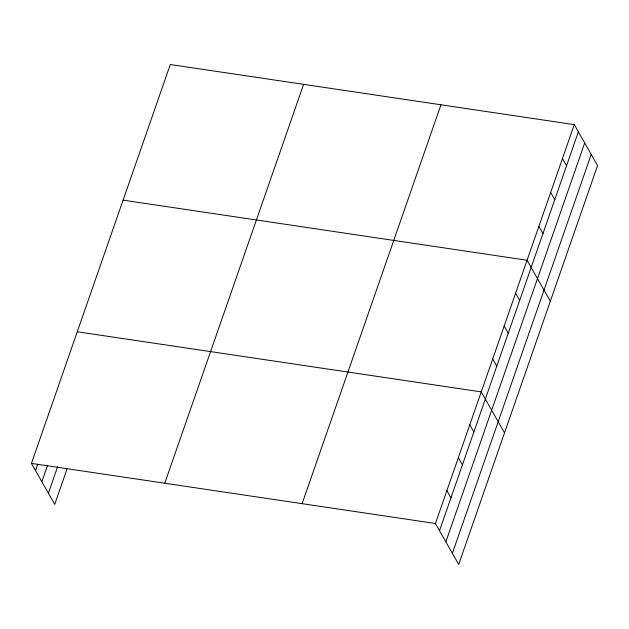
<?xml version="1.0" encoding="UTF-8"?>
<svg xmlns="http://www.w3.org/2000/svg" width="629" height="629" viewBox="0 0 629 629"><rect width="100%" height="100%" fill="white"/><g stroke="black" fill="none" stroke-linecap="round" stroke-linejoin="round"><path stroke-width="0.94" d="M67.13 468.723L54.723 504.372L31.45 463.4L170.302 64.52L574.277 124.628L597.55 165.6L458.698 564.48L435.425 523.509L574.277 124.628M35.538 470.602L37.764 464.202M41.868 481.743L47.6 465.287M48.394 493.23L57.616 466.718M164.759 483.237L303.61 84.357M302.117 503.672L440.968 104.791M439.514 530.711L578.365 131.823M445.843 541.852L584.695 142.972M452.369 553.331L591.221 154.451M123.095 200.14L527.071 260.249L550.344 301.22M77.273 331.774L481.248 391.883L504.521 432.846M31.45 463.4L435.425 523.509M562.475 158.532L566.564 165.734M550.674 192.435L554.762 199.637M538.872 226.346L542.961 233.54M515.615 293.153L519.703 300.355M504.159 326.066L508.248 333.26M492.704 358.97L496.792 366.164M469.792 424.787L473.881 431.981M458.337 457.692L462.425 464.894M446.881 490.604L450.969 497.798"/></g></svg>
